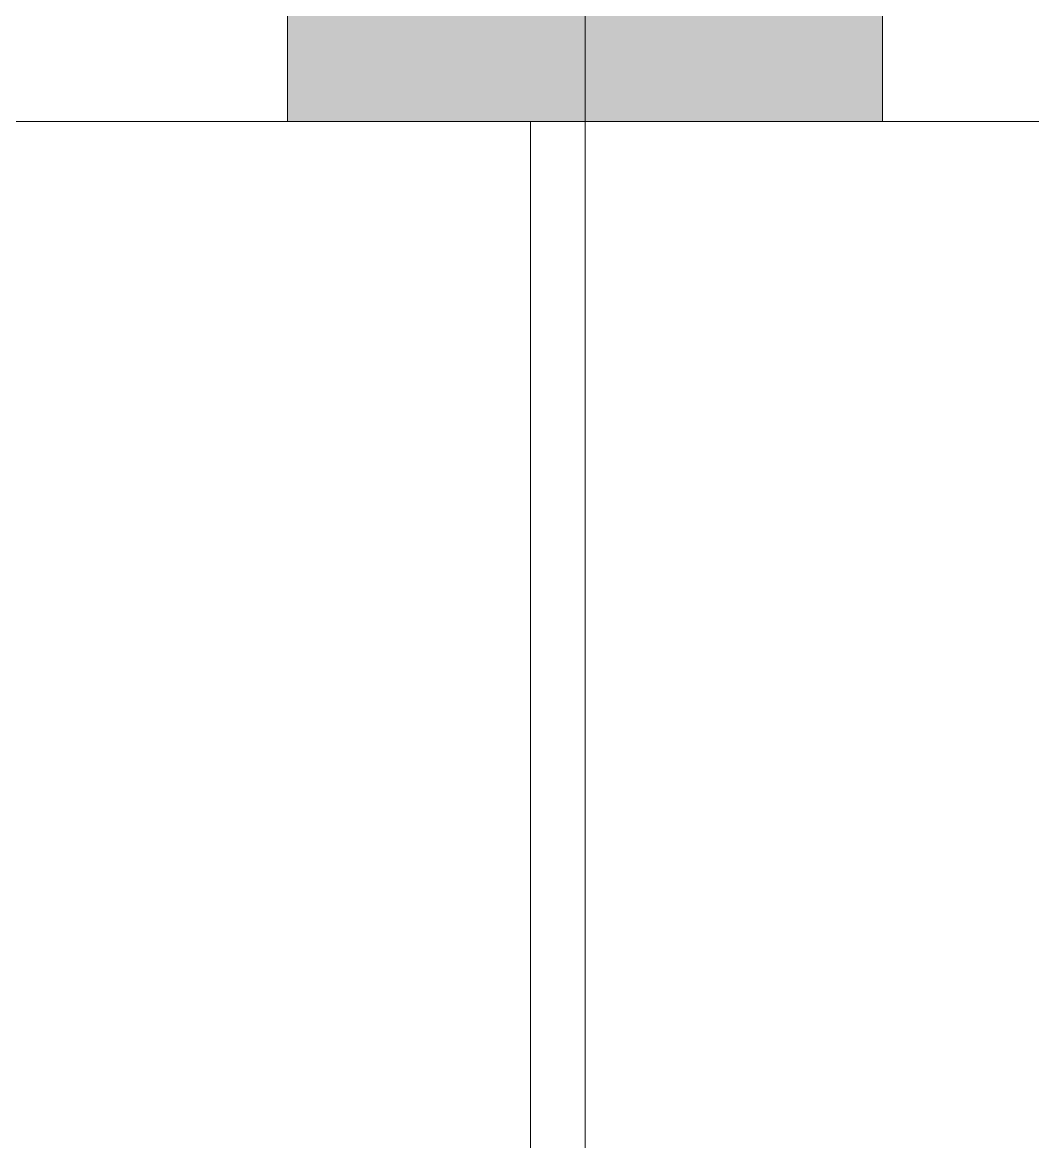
# Model space of a CAD drawing. Header units: millimetres. Extents: x 485872 to 486142, y -52344 to -52207.
# Drawn here: x 486120.472 to 486121.49, y -52325.705 to -52324.577 of the extents above; entities that cross this region are included whole.
import ezdxf

# ---------------------------------------------------------------- set-up
doc = ezdxf.new("R2010")
doc.units = ezdxf.units.MM
doc.header["$LTSCALE"] = 15
doc.linetypes.add('DASHDOTX2', pattern=[50.8, 25.4, -12.7, 0, -12.7])

msp = doc.modelspace()

# ---------------------------------------------------------------- hatches: boundary and pattern name
at = {"linetype": 'Continuous', "lineweight": 13}
h = msp.add_hatch(color=256, dxfattribs=at)
h.dxf.hatch_style = 1
h.paths.add_polyline_path([(486120.7389, -52324.6766), (486121.3389, -52324.6766), (486121.3389, -52323.8766), (486120.7389, -52323.8766)])

# ---------------------------------------------------------------- linework, layer by layer
at = {"color": 6, "linetype": 'DASHDOTX2', "lineweight": 13}
msp.add_line((486121.0389, -52306.3766), (486121.0389, -52331.6766), dxfattribs=at)
at = {"linetype": 'Continuous', "lineweight": 13}
msp.add_lwpolyline([(486120.7389, -52324.6766), (486121.3389, -52324.6766), (486121.3389, -52323.8766), (486120.7389, -52323.8766)], close=True, dxfattribs=at)
for points in [[(486115.3389, -52324.6766), (486120.7389, -52324.6766)], [(486120.9839, -52324.6766), (486120.9839, -52327.3766)], [(486121.3389, -52324.6766), (486126.7389, -52324.6766)]]:
    msp.add_lwpolyline(points, dxfattribs=at)

doc.saveas('drawing.dxf')
